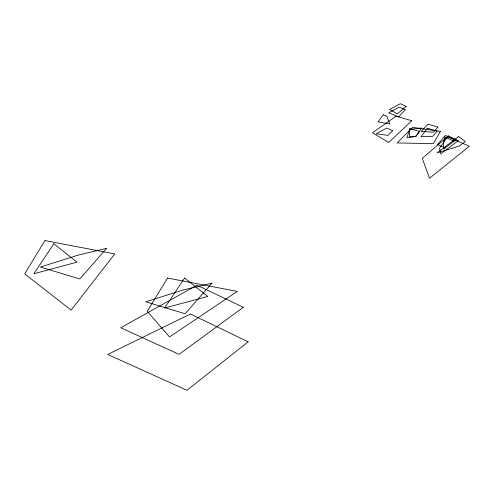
<?xml version="1.0" encoding="UTF-8"?>
<svg xmlns="http://www.w3.org/2000/svg" width="494" height="494" viewBox="0 0 494 494"><rect width="100%" height="100%" fill="white"/><g stroke="black" fill="none" stroke-linecap="round" stroke-linejoin="round"><path stroke-width="0.74" d="M445.125 147.972L437.536 144.606L445.322 135.473L455.363 140.185L443.624 149.052L443.377 144.106L444.872 137.011L453.869 141.265M409.872 128.551L409.44 136.832L415.318 136.622L419.548 131.46L409.872 128.551M409.785 129.286L406.914 137.647L416.096 136.418L421.654 128.057L409.785 129.286M440.37 131.361L433.374 143.649L397.201 142.927L412.527 127.322L440.37 131.361M44.96 240.578L24.7 273.843L71.105 310.133L114.762 253.928L44.96 240.578M167.528 278.054L147.268 311.319L169.522 336.945L237.324 291.404L167.528 278.054M53.858 243.74L33.845 273.769L76.99 262.153L53.858 243.74M184.608 278.029L164.588 308.058L207.733 296.443L184.608 278.029M448.163 135.869L439.518 148.274L440.815 153.844L458.401 140.531L448.163 135.869M383.227 114.769L377.996 121.932L389.914 123.901L386.666 116.121L383.227 114.769M427.359 128.224L421.042 136.745L432.8 136.301L437.036 131.188L427.359 128.224M437.783 127.082L433.553 132.213L421.11 131.398L428.107 124.136L437.783 127.082M106.642 248.334L79.812 278.974L40.372 267.032L78.299 255.083L106.642 248.334M211.994 283.111L185.17 313.752L145.724 301.809L183.651 289.861L211.994 283.111M405.166 109.816L398.689 116.887L388.655 112.848L399.313 107.124L405.166 109.816M392.711 130.712L387.901 135.387L376.2 133.751L386.851 128.02L392.711 130.712M411.854 120.752L388.685 142.457L372.488 132.793L396.015 116.189L411.854 120.752M447.527 136.634L422.302 158.352L429.514 178.266L469.3 146.261L447.527 136.634M406.21 106.401L397.318 113.855L389.704 109.433L400.356 103.709L406.21 106.401M248.161 341.823L186.985 390.291L107.729 354.457L190.468 313.993L248.161 341.823M458.617 136.585L437.085 152.881L459.031 146.131L465.385 141.506L458.617 136.585M243.344 307.262L179.069 354.359L120.734 327.757L196.945 285.211L243.344 307.262"/></g></svg>
